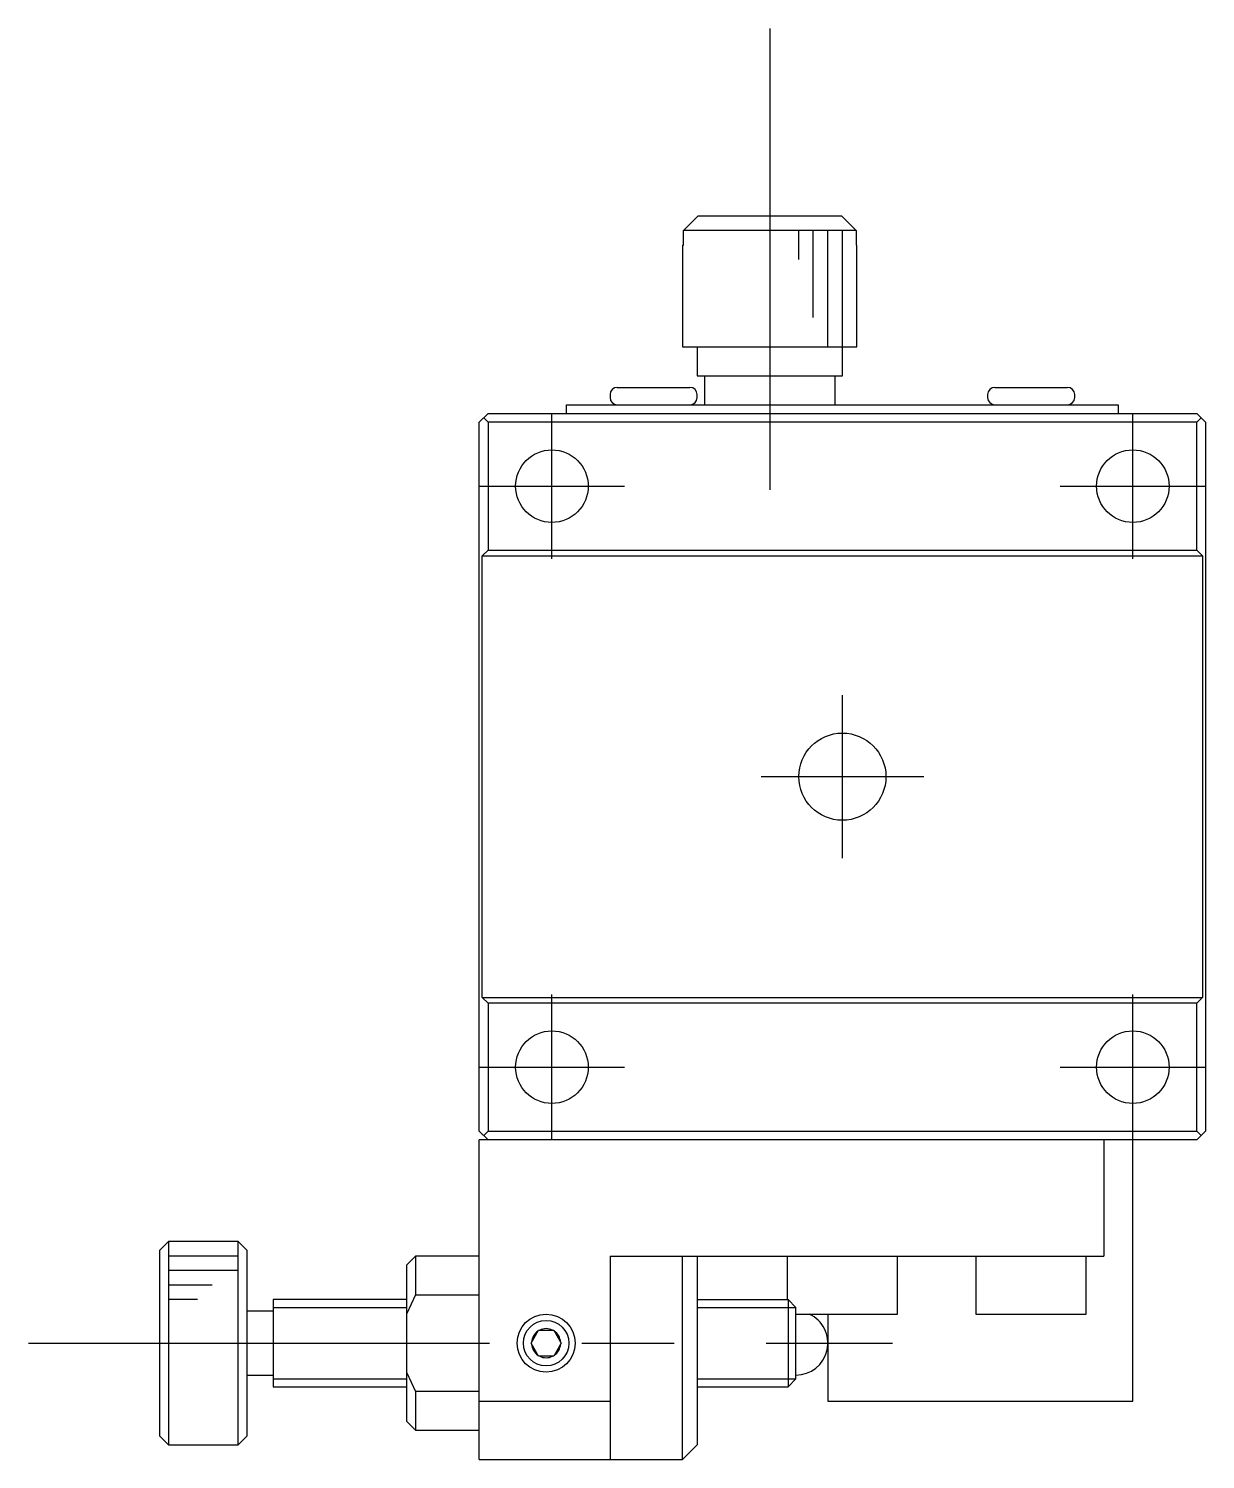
# Model space of a CAD drawing. Extents: x 0 to 269, y -8 to 194.
# Drawn here: x 227.99 to 268.51, y 75.93 to 125.18 of the extents above; entities that cross this region are included whole.
import ezdxf

# ---------------------------------------------------------------- set-up
doc = ezdxf.new("R2010")
doc.units = 0
doc.header["$LTSCALE"] = 0.5
doc.linetypes.add('CENTER', pattern=[50.8, 31.75, -6.35, 6.35, -6.35])
for name, color, linetype in [('MSM_CENTER', 1, 'CENTER'), ('MSM_CONTINUOUS', 7, 'CONTINUOUS'), ('MSM_NARROW', 5, 'CONTINUOUS')]:
    doc.layers.add(name, color=color, linetype=linetype)

msp = doc.modelspace()

# ---------------------------------------------------------------- linework, layer by layer
at = {"layer": 'MSM_CENTER'}
for p, q in [((253.508715, 125.181801), (253.508715, 108.039572)), ((246.008715, 106.93346), (246.008715, 111.93346)), ((266.008715, 106.93346), (266.008715, 111.93346)), ((243.508715, 109.43346), (248.508715, 109.43346)), ((263.508715, 109.43346), (268.508715, 109.43346)), ((256.008715, 96.63346), (256.008715, 102.23346)), ((253.208715, 99.43346), (258.808715, 99.43346)), ((246.008715, 86.93346), (246.008715, 91.93346)), ((266.008715, 86.93346), (266.008715, 91.93346)), ((243.508715, 89.43346), (248.508715, 89.43346)), ((263.508715, 89.43346), (268.508715, 89.43346)), ((227.989571, 79.93346), (257.734707, 79.93346))]:
    msp.add_line(p, q, dxfattribs=at)
at = {"layer": 'MSM_CONTINUOUS'}
for p, q in [((250.535502, 118.23346), (251.040923, 118.73346)), ((251.040923, 118.73346), (255.976508, 118.73346)), ((255.976508, 118.73346), (256.481929, 118.23346)), ((256.481929, 118.23346), (250.535502, 118.23346)), ((250.535502, 117.73346), (250.535502, 118.23346)), ((256.481929, 118.23346), (256.481929, 117.73346)), ((250.508715, 117.73346), (250.508715, 114.23346)), ((250.508715, 117.73346), (250.535502, 117.73346)), ((256.481929, 117.73346), (256.508715, 117.73346)), ((256.508715, 114.23346), (256.508715, 117.73346)), ((250.508715, 114.23346), (256.508715, 114.23346)), ((251.008715, 114.23346), (251.008715, 113.23346)), ((256.008715, 113.23346), (256.008715, 114.23346)), ((248.258715, 112.83346), (250.758715, 112.83346)), ((251.008715, 113.23346), (256.008715, 113.23346)), ((251.258715, 113.23346), (251.258715, 112.23346)), ((255.758715, 112.23346), (255.758715, 113.23346)), ((261.258715, 112.83346), (263.758715, 112.83346)), ((248.008715, 112.58346), (248.008715, 112.48346)), ((251.008715, 112.48346), (251.008715, 112.58346)), ((261.008715, 112.58346), (261.008715, 112.48346)), ((264.008715, 112.48346), (264.008715, 112.58346)), ((243.808715, 111.93346), (243.508715, 111.63346)), ((243.808715, 111.93346), (268.208715, 111.93346)), ((246.508715, 111.93346), (246.508715, 112.23346)), ((246.508715, 112.23346), (265.508715, 112.23346)), ((265.508715, 112.23346), (265.508715, 111.93346)), ((268.508715, 111.63346), (268.208715, 111.93346)), ((243.508715, 87.23346), (243.508715, 111.63346)), ((243.808715, 111.63346), (243.658715, 111.78346)), ((268.208715, 111.63346), (243.808715, 111.63346)), ((243.808715, 111.63346), (243.808715, 107.23346)), ((268.358715, 111.78346), (268.208715, 111.63346)), ((268.208715, 107.23346), (268.208715, 111.63346)), ((268.508715, 111.63346), (268.508715, 87.23346)), ((243.608715, 107.03346), (243.808715, 107.23346)), ((243.608715, 91.83346), (243.608715, 107.03346)), ((243.608715, 107.03346), (268.408715, 107.03346)), ((243.808715, 107.23346), (268.208715, 107.23346)), ((268.208715, 107.23346), (268.408715, 107.03346)), ((268.408715, 107.03346), (268.408715, 91.83346)), ((243.808715, 91.63346), (243.608715, 91.83346)), ((243.608715, 91.83346), (268.408715, 91.83346)), ((268.208715, 91.63346), (243.808715, 91.63346)), ((243.808715, 91.63346), (243.808715, 87.23346)), ((268.408715, 91.83346), (268.208715, 91.63346)), ((268.208715, 87.23346), (268.208715, 91.63346)), ((243.508715, 87.23346), (243.808715, 86.93346)), ((243.658715, 87.08346), (243.808715, 87.23346)), ((243.808715, 87.23346), (268.208715, 87.23346)), ((268.208715, 87.23346), (268.358715, 87.08346)), ((268.208715, 86.93346), (268.508715, 87.23346)), ((268.208715, 86.93346), (243.508715, 86.93346)), ((243.508715, 75.93346), (243.508715, 86.93346)), ((265.008715, 86.93346), (265.008715, 82.93346)), ((266.008715, 77.93346), (266.008715, 86.93346)), ((232.808715, 83.43346), (232.508715, 83.13346)), ((232.808715, 83.43346), (232.808715, 76.43346)), ((235.208715, 83.43346), (232.808715, 83.43346)), ((235.208715, 76.43346), (235.208715, 83.43346)), ((235.508715, 83.13346), (235.208715, 83.43346)), ((232.508715, 76.73346), (232.508715, 83.13346)), ((235.508715, 83.13346), (235.508715, 76.73346)), ((241.308715, 82.93346), (241.008715, 82.63346)), ((241.308715, 82.93346), (241.308715, 81.591772)), ((243.508715, 82.93346), (241.308715, 82.93346)), ((248.008715, 82.93346), (265.008715, 82.93346)), ((248.008715, 82.93346), (248.008715, 75.93346)), ((250.508715, 75.93346), (250.508715, 82.93346)), ((251.008715, 82.93346), (251.008715, 76.43346)), ((254.108715, 82.93346), (254.108715, 81.433461)), ((257.908715, 80.93346), (257.908715, 82.93346)), ((260.608715, 82.93346), (260.608715, 80.93346)), ((264.408715, 80.93346), (264.408715, 82.93346)), ((241.008715, 77.23346), (241.008715, 82.63346)), ((236.408715, 81.43346), (236.408715, 78.43346)), ((241.008696, 81.43346), (236.408715, 81.43346)), ((241.308715, 81.591772), (241.008715, 80.953264)), ((241.308715, 81.591772), (243.508715, 81.591772)), ((251.008715, 81.433461), (254.138216, 81.433461)), ((254.408716, 81.16296), (254.138216, 81.433461)), ((254.138216, 81.433461), (254.138216, 78.433461)), ((236.408715, 81.03346), (235.508715, 81.03346)), ((254.408716, 78.70396), (254.408716, 81.16296)), ((254.408716, 80.93346), (257.908715, 80.93346)), ((255.508715, 80.93346), (255.508715, 77.93346)), ((260.608715, 80.93346), (264.408715, 80.93346)), ((245.2891, 79.93346), (245.548907, 80.38346)), ((245.548908, 80.38346), (246.068523, 80.38346)), ((246.068523, 80.38346), (246.32833, 79.93346)), ((245.548907, 79.48346), (245.2891, 79.93346)), ((246.32833, 79.93346), (246.068523, 79.48346)), ((246.068523, 79.48346), (245.548908, 79.48346)), ((235.508715, 78.83346), (236.408715, 78.83346)), ((241.008715, 78.913656), (241.308715, 78.275148)), ((236.408715, 78.43346), (241.008696, 78.43346)), ((251.008715, 78.433461), (254.138216, 78.433461)), ((254.138216, 78.433461), (254.408716, 78.70396)), ((241.308715, 78.275148), (241.308715, 76.93346)), ((243.508715, 78.275148), (241.308715, 78.275148)), ((243.508715, 77.93346), (248.008715, 77.93346)), ((255.508715, 77.93346), (266.008715, 77.93346)), ((241.008715, 77.23346), (241.308715, 76.93346)), ((241.308715, 76.93346), (243.508715, 76.93346)), ((232.508715, 76.73346), (232.808715, 76.43346)), ((232.808715, 76.43346), (235.208715, 76.43346)), ((235.208715, 76.43346), (235.508715, 76.73346)), ((250.508715, 75.93346), (251.008715, 76.43346)), ((243.508715, 75.93346), (250.508715, 75.93346))]:
    msp.add_line(p, q, dxfattribs=at)
for centre, radius in [((246.008715, 109.43346), 1.25), ((266.008715, 109.43346), 1.25), ((256.008715, 99.43346), 1.5), ((246.008715, 89.43346), 1.25), ((266.008715, 89.43346), 1.25), ((245.808715, 79.93346), 0.7835)]:
    msp.add_circle(centre, radius, dxfattribs=at)
for centre, radius, start, end in [((248.258715, 112.58346), 0.25, 90, 180), ((250.758715, 112.58346), 0.25, 0, 90), ((261.258715, 112.58346), 0.25, 90, 180), ((263.758715, 112.58346), 0.25, 0, 90), ((248.258715, 112.48346), 0.25, 180, 270), ((250.758715, 112.48346), 0.25, 270, 0), ((261.258715, 112.48346), 0.25, 180, 270), ((263.758715, 112.48346), 0.25, 270, 0), ((254.408715, 79.93346), 1.1, 270, 65.380023), ((245.808715, 79.93346), 0.5, 124.158067, 175.841933), ((245.808715, 79.93346), 0.5, 64.158067, 115.841933), ((245.808715, 79.93346), 0.5, 4.158067, 55.841933), ((245.808715, 79.93346), 0.5, 184.158067, 235.841933), ((245.808715, 79.93346), 0.5, 304.158067, 355.841933), ((245.808715, 79.93346), 0.5, 244.158067, 295.841933)]:
    msp.add_arc(centre, radius, start, end, dxfattribs=at)
at = {"layer": 'MSM_NARROW'}
for p, q in [((254.508715, 117.23346), (254.508715, 118.23346)), ((255.008715, 115.23346), (255.008715, 118.23346)), ((255.508715, 114.23346), (255.508715, 118.23346)), ((256.008715, 114.23346), (256.008715, 118.23346)), ((235.208715, 82.93346), (232.808715, 82.93346)), ((235.208715, 82.43346), (232.808715, 82.43346)), ((234.308715, 81.93346), (232.808715, 81.93346)), ((233.808715, 81.43346), (232.808715, 81.43346)), ((236.408715, 81.16296), (241.008715, 81.16296)), ((251.008715, 81.16296), (254.408716, 81.16296)), ((236.408715, 78.70396), (241.008715, 78.70396)), ((251.008715, 78.70396), (254.408716, 78.70396))]:
    msp.add_line(p, q, dxfattribs=at)
msp.add_circle((245.808715, 79.93346), 1, dxfattribs=at)

doc.saveas('drawing.dxf')
